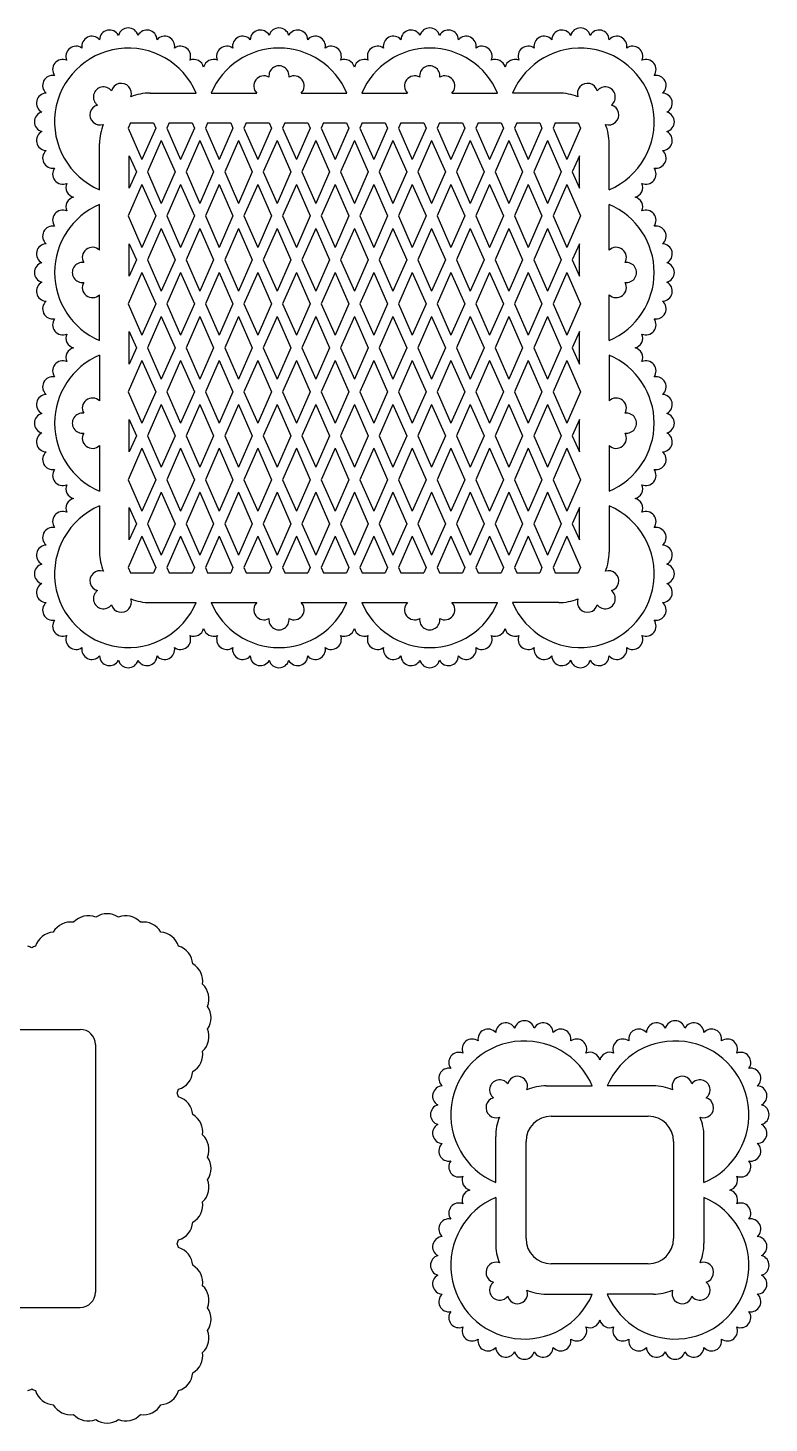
# Model space of a CAD drawing. Extents: x -377 to 250, y -72 to 206.
# Drawn here: x -70.4 to 76.3, y -72 to 204.2 of the extents above; entities that cross this region are included whole.
import ezdxf

# ---------------------------------------------------------------- set-up
doc = ezdxf.new("R2010")
doc.units = 0
doc.layers.get('0').update_dxf_attribs({"linetype": 'CONTINUOUS'})

msp = doc.modelspace()

# ---------------------------------------------------------------- linework, layer by layer
for p, q in [((-46.272725, 191.279844), (-37.146967, 191.279844)), ((-34.185696, 191.279844), (-25.157998, 191.279844)), ((-16.341842, 191.279844), (-7.314144, 191.279844)), ((-4.352873, 191.279844), (4.674825, 191.279844)), ((13.490981, 191.279844), (22.518679, 191.279844)), ((34.605708, 191.279844), (25.479949, 191.279844)), ((-50.160212, 185.393095), (-50.613129, 184.361796)), ((-50.160212, 185.393095), (-45.605113, 185.393095)), ((-45.605113, 185.393095), (-45.152196, 184.361796)), ((-42.514905, 185.393095), (-42.967823, 184.361796)), ((-42.514905, 185.393095), (-37.959807, 185.393095)), ((-37.959807, 185.393095), (-37.50689, 184.361796)), ((-34.869599, 185.393095), (-35.322516, 184.361796)), ((-34.869599, 185.393095), (-30.314501, 185.393095)), ((-30.314501, 185.393095), (-29.861583, 184.361796)), ((-27.224293, 185.393095), (-27.67721, 184.361796)), ((-27.224293, 185.393095), (-22.669194, 185.393095)), ((-22.669194, 185.393095), (-22.216277, 184.361796)), ((-19.578987, 185.393095), (-20.031904, 184.361796)), ((-19.578987, 185.393095), (-15.023888, 185.393095)), ((-15.023888, 185.393095), (-14.570971, 184.361796)), ((-11.93368, 185.393095), (-12.386598, 184.361796)), ((-11.93368, 185.393095), (-7.378582, 185.393095)), ((-7.378582, 185.393095), (-6.925665, 184.361796)), ((-4.288374, 185.393095), (-4.741291, 184.361796)), ((-4.288374, 185.393095), (0.266724, 185.393095)), ((0.266724, 185.393095), (0.719642, 184.361796)), ((3.356932, 185.393095), (2.904015, 184.361796)), ((3.356932, 185.393095), (7.912031, 185.393095)), ((7.912031, 185.393095), (8.364948, 184.361796)), ((11.002238, 185.393095), (10.549321, 184.361796)), ((11.002238, 185.393095), (15.557337, 185.393095)), ((15.557337, 185.393095), (16.010254, 184.361796)), ((18.647545, 185.393095), (18.194627, 184.361796)), ((18.647545, 185.393095), (23.202643, 185.393095)), ((23.202643, 185.393095), (23.65556, 184.361796)), ((26.292851, 185.393095), (25.839934, 184.361796)), ((26.292851, 185.393095), (30.847949, 185.393095)), ((30.847949, 185.393095), (31.300867, 184.361796)), ((33.938157, 185.393095), (33.48524, 184.361796)), ((33.938157, 185.393095), (38.493256, 185.393095)), ((38.493256, 185.393095), (38.946173, 184.361796)), ((-50.613129, 184.361796), (-47.882663, 178.144483)), ((-45.152196, 184.361796), (-47.882663, 178.144483)), ((-42.967823, 184.361796), (-40.237356, 178.144483)), ((-37.50689, 184.361796), (-40.237356, 178.144483)), ((-35.322516, 184.361796), (-32.59205, 178.144483)), ((-29.861583, 184.361796), (-32.59205, 178.144483)), ((-27.67721, 184.361796), (-24.946744, 178.144483)), ((-22.216277, 184.361796), (-24.946744, 178.144483)), ((-20.031904, 184.361796), (-17.301437, 178.144483)), ((-14.570971, 184.361796), (-17.301437, 178.144483)), ((-12.386598, 184.361796), (-9.656131, 178.144483)), ((-6.925665, 184.361796), (-9.656131, 178.144483)), ((-4.741291, 184.361796), (-2.010825, 178.144483)), ((0.719642, 184.361796), (-2.010825, 178.144483)), ((2.904015, 184.361796), (5.634481, 178.144483)), ((8.364948, 184.361796), (5.634481, 178.144483)), ((10.549321, 184.361796), (13.279788, 178.144483)), ((16.010254, 184.361796), (13.279788, 178.144483)), ((18.194627, 184.361796), (20.925094, 178.144483)), ((23.65556, 184.361796), (20.925094, 178.144483)), ((25.839934, 184.361796), (28.5704, 178.144483)), ((31.300867, 184.361796), (28.5704, 178.144483)), ((33.48524, 184.361796), (36.215706, 178.144483)), ((38.946173, 184.361796), (36.215706, 178.144483)), ((-56.272725, 172.154085), (-56.272725, 181.279844)), ((-44.060009, 181.874871), (-46.790476, 175.657558)), ((-44.060009, 181.874871), (-41.329543, 175.657558)), ((-36.414703, 181.874871), (-39.14517, 175.657558)), ((-36.414703, 181.874871), (-33.684237, 175.657558)), ((-28.769397, 181.874871), (-31.499863, 175.657558)), ((-28.769397, 181.874871), (-26.03893, 175.657558)), ((-21.124091, 181.874871), (-23.854557, 175.657558)), ((-21.124091, 181.874871), (-18.393624, 175.657558)), ((-13.478784, 181.874871), (-16.209251, 175.657558)), ((-13.478784, 181.874871), (-10.748318, 175.657558)), ((-5.833478, 181.874871), (-8.563945, 175.657558)), ((-5.833478, 181.874871), (-3.103011, 175.657558)), ((1.811828, 181.874871), (-0.918638, 175.657558)), ((1.811828, 181.874871), (4.542295, 175.657558)), ((9.457135, 181.874871), (6.726668, 175.657558)), ((9.457135, 181.874871), (12.187601, 175.657558)), ((17.102441, 181.874871), (14.371974, 175.657558)), ((17.102441, 181.874871), (19.832907, 175.657558)), ((24.747747, 181.874871), (22.017281, 175.657558)), ((24.747747, 181.874871), (27.478214, 175.657558)), ((32.393053, 181.874871), (29.662587, 175.657558)), ((32.393053, 181.874871), (35.12352, 175.657558)), ((44.605708, 172.154085), (44.605708, 181.279844)), ((-50.385968, 178.870696), (-48.974849, 175.657558)), ((-50.385968, 172.44442), (-50.385968, 178.870696)), ((38.719012, 178.870696), (37.307893, 175.657558)), ((38.719012, 172.44442), (38.719012, 178.870696)), ((-48.974849, 175.657558), (-50.385968, 172.44442)), ((-46.790476, 175.657558), (-44.060009, 169.440245)), ((-41.329543, 175.657558), (-44.060009, 169.440245)), ((-39.14517, 175.657558), (-36.414703, 169.440245)), ((-33.684237, 175.657558), (-36.414703, 169.440245)), ((-31.499863, 175.657558), (-28.769397, 169.440245)), ((-26.03893, 175.657558), (-28.769397, 169.440245)), ((-23.854557, 175.657558), (-21.124091, 169.440245)), ((-18.393624, 175.657558), (-21.124091, 169.440245)), ((-16.209251, 175.657558), (-13.478784, 169.440245)), ((-10.748318, 175.657558), (-13.478784, 169.440245)), ((-8.563945, 175.657558), (-5.833478, 169.440245)), ((-3.103011, 175.657558), (-5.833478, 169.440245)), ((-0.918638, 175.657558), (1.811828, 169.440245)), ((4.542295, 175.657558), (1.811828, 169.440245)), ((6.726668, 175.657558), (9.457135, 169.440245)), ((12.187601, 175.657558), (9.457135, 169.440245)), ((14.371974, 175.657558), (17.102441, 169.440245)), ((19.832907, 175.657558), (17.102441, 169.440245)), ((22.017281, 175.657558), (24.747747, 169.440245)), ((27.478214, 175.657558), (24.747747, 169.440245)), ((29.662587, 175.657558), (32.393053, 169.440245)), ((35.12352, 175.657558), (32.393053, 169.440245)), ((37.307893, 175.657558), (38.719012, 172.44442)), ((-47.882663, 173.170633), (-50.613129, 166.95332)), ((-47.882663, 173.170633), (-45.152196, 166.95332)), ((-40.237356, 173.170633), (-42.967823, 166.95332)), ((-40.237356, 173.170633), (-37.50689, 166.95332)), ((-32.59205, 173.170633), (-35.322516, 166.95332)), ((-32.59205, 173.170633), (-29.861583, 166.95332)), ((-24.946744, 173.170633), (-27.67721, 166.95332)), ((-24.946744, 173.170633), (-22.216277, 166.95332)), ((-17.301437, 173.170633), (-20.031904, 166.95332)), ((-17.301437, 173.170633), (-14.570971, 166.95332)), ((-9.656131, 173.170633), (-12.386598, 166.95332)), ((-9.656131, 173.170633), (-6.925665, 166.95332)), ((-2.010825, 173.170633), (-4.741291, 166.95332)), ((-2.010825, 173.170633), (0.719642, 166.95332)), ((5.634481, 173.170633), (2.904015, 166.95332)), ((5.634481, 173.170633), (8.364948, 166.95332)), ((13.279788, 173.170633), (10.549321, 166.95332)), ((13.279788, 173.170633), (16.010254, 166.95332)), ((20.925094, 173.170633), (18.194627, 166.95332)), ((20.925094, 173.170633), (23.65556, 166.95332)), ((28.5704, 173.170633), (25.839934, 166.95332)), ((28.5704, 173.170633), (31.300867, 166.95332)), ((36.215706, 173.170633), (33.48524, 166.95332)), ((36.215706, 173.170633), (38.946173, 166.95332)), ((-56.272664, 160.165102), (-56.272664, 169.1928)), ((44.605769, 160.165102), (44.605769, 169.1928)), ((-50.613129, 166.95332), (-47.882663, 160.736007)), ((-45.152196, 166.95332), (-47.882663, 160.736007)), ((-42.967823, 166.95332), (-40.237356, 160.736007)), ((-37.50689, 166.95332), (-40.237356, 160.736007)), ((-35.322516, 166.95332), (-32.59205, 160.736007)), ((-29.861583, 166.95332), (-32.59205, 160.736007)), ((-27.67721, 166.95332), (-24.946744, 160.736007)), ((-22.216277, 166.95332), (-24.946744, 160.736007)), ((-20.031904, 166.95332), (-17.301437, 160.736007)), ((-14.570971, 166.95332), (-17.301437, 160.736007)), ((-12.386598, 166.95332), (-9.656131, 160.736007)), ((-6.925665, 166.95332), (-9.656131, 160.736007)), ((-4.741291, 166.95332), (-2.010825, 160.736007)), ((0.719642, 166.95332), (-2.010825, 160.736007)), ((2.904015, 166.95332), (5.634481, 160.736007)), ((8.364948, 166.95332), (5.634481, 160.736007)), ((10.549321, 166.95332), (13.279788, 160.736007)), ((16.010254, 166.95332), (13.279788, 160.736007)), ((18.194627, 166.95332), (20.925094, 160.736007)), ((23.65556, 166.95332), (20.925094, 160.736007)), ((25.839934, 166.95332), (28.5704, 160.736007)), ((31.300867, 166.95332), (28.5704, 160.736007)), ((33.48524, 166.95332), (36.215706, 160.736007)), ((38.946173, 166.95332), (36.215706, 160.736007)), ((-44.060009, 164.466395), (-46.790476, 158.249082)), ((-44.060009, 164.466395), (-41.329543, 158.249082)), ((-36.414703, 164.466395), (-39.14517, 158.249082)), ((-36.414703, 164.466395), (-33.684237, 158.249082)), ((-28.769397, 164.466395), (-31.499863, 158.249082)), ((-28.769397, 164.466395), (-26.03893, 158.249082)), ((-21.124091, 164.466395), (-23.854557, 158.249082)), ((-21.124091, 164.466395), (-18.393624, 158.249082)), ((-13.478784, 164.466395), (-16.209251, 158.249082)), ((-13.478784, 164.466395), (-10.748318, 158.249082)), ((-5.833478, 164.466395), (-8.563945, 158.249082)), ((-5.833478, 164.466395), (-3.103011, 158.249082)), ((1.811828, 164.466395), (-0.918638, 158.249082)), ((1.811828, 164.466395), (4.542295, 158.249082)), ((9.457135, 164.466395), (6.726668, 158.249082)), ((9.457135, 164.466395), (12.187601, 158.249082)), ((17.102441, 164.466395), (14.371974, 158.249082)), ((17.102441, 164.466395), (19.832907, 158.249082)), ((24.747747, 164.466395), (22.017281, 158.249082)), ((24.747747, 164.466395), (27.478214, 158.249082)), ((32.393053, 164.466395), (29.662587, 158.249082)), ((32.393053, 164.466395), (35.12352, 158.249082)), ((-50.385968, 161.46222), (-48.974849, 158.249082)), ((-50.385968, 155.035944), (-50.385968, 161.46222)), ((38.719012, 161.46222), (37.307893, 158.249082)), ((38.719012, 155.035944), (38.719012, 161.46222)), ((-48.974849, 158.249082), (-50.385968, 155.035944)), ((-46.790476, 158.249082), (-44.060009, 152.031769)), ((-41.329543, 158.249082), (-44.060009, 152.031769)), ((-39.14517, 158.249082), (-36.414703, 152.031769)), ((-33.684237, 158.249082), (-36.414703, 152.031769)), ((-31.499863, 158.249082), (-28.769397, 152.031769)), ((-26.03893, 158.249082), (-28.769397, 152.031769)), ((-23.854557, 158.249082), (-21.124091, 152.031769)), ((-18.393624, 158.249082), (-21.124091, 152.031769)), ((-16.209251, 158.249082), (-13.478784, 152.031769)), ((-10.748318, 158.249082), (-13.478784, 152.031769)), ((-8.563945, 158.249082), (-5.833478, 152.031769)), ((-3.103011, 158.249082), (-5.833478, 152.031769)), ((-0.918638, 158.249082), (1.811828, 152.031769)), ((4.542295, 158.249082), (1.811828, 152.031769)), ((6.726668, 158.249082), (9.457135, 152.031769)), ((12.187601, 158.249082), (9.457135, 152.031769)), ((14.371974, 158.249082), (17.102441, 152.031769)), ((19.832907, 158.249082), (17.102441, 152.031769)), ((22.017281, 158.249082), (24.747747, 152.031769)), ((27.478214, 158.249082), (24.747747, 152.031769)), ((29.662587, 158.249082), (32.393053, 152.031769)), ((35.12352, 158.249082), (32.393053, 152.031769)), ((37.307893, 158.249082), (38.719012, 155.035944)), ((-47.882663, 155.762156), (-50.613129, 149.544844)), ((-47.882663, 155.762156), (-45.152196, 149.544844)), ((-40.237356, 155.762156), (-42.967823, 149.544844)), ((-40.237356, 155.762156), (-37.50689, 149.544844)), ((-32.59205, 155.762156), (-35.322516, 149.544844)), ((-32.59205, 155.762156), (-29.861583, 149.544844)), ((-24.946744, 155.762156), (-27.67721, 149.544844)), ((-24.946744, 155.762156), (-22.216277, 149.544844)), ((-17.301437, 155.762156), (-20.031904, 149.544844)), ((-17.301437, 155.762156), (-14.570971, 149.544844)), ((-9.656131, 155.762156), (-12.386598, 149.544844)), ((-9.656131, 155.762156), (-6.925665, 149.544844)), ((-2.010825, 155.762156), (-4.741291, 149.544844)), ((-2.010825, 155.762156), (0.719642, 149.544844)), ((5.634481, 155.762156), (2.904015, 149.544844)), ((5.634481, 155.762156), (8.364948, 149.544844)), ((13.279788, 155.762156), (10.549321, 149.544844)), ((13.279788, 155.762156), (16.010254, 149.544844)), ((20.925094, 155.762156), (18.194627, 149.544844)), ((20.925094, 155.762156), (23.65556, 149.544844)), ((28.5704, 155.762156), (25.839934, 149.544844)), ((28.5704, 155.762156), (31.300867, 149.544844)), ((36.215706, 155.762156), (33.48524, 149.544844)), ((36.215706, 155.762156), (38.946173, 149.544844)), ((-56.272664, 142.321248), (-56.272664, 151.348946)), ((-50.613129, 149.544844), (-47.882663, 143.327531)), ((-45.152196, 149.544844), (-47.882663, 143.327531)), ((-42.967823, 149.544844), (-40.237356, 143.327531)), ((-37.50689, 149.544844), (-40.237356, 143.327531)), ((-35.322516, 149.544844), (-32.59205, 143.327531)), ((-29.861583, 149.544844), (-32.59205, 143.327531)), ((-27.67721, 149.544844), (-24.946744, 143.327531)), ((-22.216277, 149.544844), (-24.946744, 143.327531)), ((-20.031904, 149.544844), (-17.301437, 143.327531)), ((-14.570971, 149.544844), (-17.301437, 143.327531)), ((-12.386598, 149.544844), (-9.656131, 143.327531)), ((-6.925665, 149.544844), (-9.656131, 143.327531)), ((-4.741291, 149.544844), (-2.010825, 143.327531)), ((0.719642, 149.544844), (-2.010825, 143.327531)), ((2.904015, 149.544844), (5.634481, 143.327531)), ((8.364948, 149.544844), (5.634481, 143.327531)), ((10.549321, 149.544844), (13.279788, 143.327531)), ((16.010254, 149.544844), (13.279788, 143.327531)), ((18.194627, 149.544844), (20.925094, 143.327531)), ((23.65556, 149.544844), (20.925094, 143.327531)), ((25.839934, 149.544844), (28.5704, 143.327531)), ((31.300867, 149.544844), (28.5704, 143.327531)), ((33.48524, 149.544844), (36.215706, 143.327531)), ((38.946173, 149.544844), (36.215706, 143.327531)), ((44.605769, 142.321248), (44.605769, 151.348946)), ((-44.060009, 147.057918), (-46.790476, 140.840606)), ((-44.060009, 147.057918), (-41.329543, 140.840606)), ((-36.414703, 147.057918), (-39.14517, 140.840606)), ((-36.414703, 147.057918), (-33.684237, 140.840606)), ((-28.769397, 147.057918), (-31.499863, 140.840606)), ((-28.769397, 147.057918), (-26.03893, 140.840606)), ((-21.124091, 147.057918), (-23.854557, 140.840606)), ((-21.124091, 147.057918), (-18.393624, 140.840606)), ((-13.478784, 147.057918), (-16.209251, 140.840606)), ((-13.478784, 147.057918), (-10.748318, 140.840606)), ((-5.833478, 147.057918), (-8.563945, 140.840606)), ((-5.833478, 147.057918), (-3.103011, 140.840606)), ((1.811828, 147.057918), (-0.918638, 140.840606)), ((1.811828, 147.057918), (4.542295, 140.840606)), ((9.457135, 147.057918), (6.726668, 140.840606)), ((9.457135, 147.057918), (12.187601, 140.840606)), ((17.102441, 147.057918), (14.371974, 140.840606)), ((17.102441, 147.057918), (19.832907, 140.840606)), ((24.747747, 147.057918), (22.017281, 140.840606)), ((24.747747, 147.057918), (27.478214, 140.840606)), ((32.393053, 147.057918), (29.662587, 140.840606)), ((32.393053, 147.057918), (35.12352, 140.840606)), ((-50.385968, 144.053744), (-48.974849, 140.840606)), ((-50.385968, 137.627468), (-50.385968, 144.053744)), ((38.719012, 144.053744), (37.307893, 140.840606)), ((38.719012, 137.627468), (38.719012, 144.053744)), ((-56.272664, 139.359978), (-56.272664, 130.33228)), ((-47.882663, 138.35368), (-50.613129, 132.136367)), ((-48.974849, 140.840606), (-50.385968, 137.627468)), ((-47.882663, 138.35368), (-45.152196, 132.136367)), ((-46.790476, 140.840606), (-44.060009, 134.623293)), ((-41.329543, 140.840606), (-44.060009, 134.623293)), ((-40.237356, 138.35368), (-42.967823, 132.136367)), ((-40.237356, 138.35368), (-37.50689, 132.136367)), ((-39.14517, 140.840606), (-36.414703, 134.623293)), ((-33.684237, 140.840606), (-36.414703, 134.623293)), ((-32.59205, 138.35368), (-35.322516, 132.136367)), ((-32.59205, 138.35368), (-29.861583, 132.136367)), ((-31.499863, 140.840606), (-28.769397, 134.623293)), ((-26.03893, 140.840606), (-28.769397, 134.623293)), ((-24.946744, 138.35368), (-27.67721, 132.136367)), ((-24.946744, 138.35368), (-22.216277, 132.136367)), ((-23.854557, 140.840606), (-21.124091, 134.623293)), ((-18.393624, 140.840606), (-21.124091, 134.623293)), ((-17.301437, 138.35368), (-20.031904, 132.136367)), ((-17.301437, 138.35368), (-14.570971, 132.136367)), ((-16.209251, 140.840606), (-13.478784, 134.623293)), ((-10.748318, 140.840606), (-13.478784, 134.623293)), ((-9.656131, 138.35368), (-12.386598, 132.136367)), ((-9.656131, 138.35368), (-6.925665, 132.136367)), ((-8.563945, 140.840606), (-5.833478, 134.623293)), ((-3.103011, 140.840606), (-5.833478, 134.623293)), ((-2.010825, 138.35368), (-4.741291, 132.136367)), ((-2.010825, 138.35368), (0.719642, 132.136367)), ((-0.918638, 140.840606), (1.811828, 134.623293)), ((4.542295, 140.840606), (1.811828, 134.623293)), ((5.634481, 138.35368), (2.904015, 132.136367)), ((5.634481, 138.35368), (8.364948, 132.136367)), ((6.726668, 140.840606), (9.457135, 134.623293)), ((12.187601, 140.840606), (9.457135, 134.623293)), ((13.279788, 138.35368), (10.549321, 132.136367)), ((13.279788, 138.35368), (16.010254, 132.136367)), ((14.371974, 140.840606), (17.102441, 134.623293)), ((19.832907, 140.840606), (17.102441, 134.623293)), ((20.925094, 138.35368), (18.194627, 132.136367)), ((20.925094, 138.35368), (23.65556, 132.136367)), ((22.017281, 140.840606), (24.747747, 134.623293)), ((27.478214, 140.840606), (24.747747, 134.623293)), ((28.5704, 138.35368), (25.839934, 132.136367)), ((28.5704, 138.35368), (31.300867, 132.136367)), ((29.662587, 140.840606), (32.393053, 134.623293)), ((35.12352, 140.840606), (32.393053, 134.623293)), ((36.215706, 138.35368), (33.48524, 132.136367)), ((36.215706, 138.35368), (38.946173, 132.136367)), ((37.307893, 140.840606), (38.719012, 137.627468)), ((44.605769, 139.359978), (44.605769, 130.33228)), ((-50.613129, 132.136367), (-47.882663, 125.919055)), ((-45.152196, 132.136367), (-47.882663, 125.919055)), ((-42.967823, 132.136367), (-40.237356, 125.919055)), ((-37.50689, 132.136367), (-40.237356, 125.919055)), ((-35.322516, 132.136367), (-32.59205, 125.919055)), ((-29.861583, 132.136367), (-32.59205, 125.919055)), ((-27.67721, 132.136367), (-24.946744, 125.919055)), ((-22.216277, 132.136367), (-24.946744, 125.919055)), ((-20.031904, 132.136367), (-17.301437, 125.919055)), ((-14.570971, 132.136367), (-17.301437, 125.919055)), ((-12.386598, 132.136367), (-9.656131, 125.919055)), ((-6.925665, 132.136367), (-9.656131, 125.919055)), ((-4.741291, 132.136367), (-2.010825, 125.919055)), ((0.719642, 132.136367), (-2.010825, 125.919055)), ((2.904015, 132.136367), (5.634481, 125.919055)), ((8.364948, 132.136367), (5.634481, 125.919055)), ((10.549321, 132.136367), (13.279788, 125.919055)), ((16.010254, 132.136367), (13.279788, 125.919055)), ((18.194627, 132.136367), (20.925094, 125.919055)), ((23.65556, 132.136367), (20.925094, 125.919055)), ((25.839934, 132.136367), (28.5704, 125.919055)), ((31.300867, 132.136367), (28.5704, 125.919055)), ((33.48524, 132.136367), (36.215706, 125.919055)), ((38.946173, 132.136367), (36.215706, 125.919055)), ((-44.060009, 129.649442), (-46.790476, 123.432129)), ((-44.060009, 129.649442), (-41.329543, 123.432129)), ((-36.414703, 129.649442), (-39.14517, 123.432129)), ((-36.414703, 129.649442), (-33.684237, 123.432129)), ((-28.769397, 129.649442), (-31.499863, 123.432129)), ((-28.769397, 129.649442), (-26.03893, 123.432129)), ((-21.124091, 129.649442), (-23.854557, 123.432129)), ((-21.124091, 129.649442), (-18.393624, 123.432129)), ((-13.478784, 129.649442), (-16.209251, 123.432129)), ((-13.478784, 129.649442), (-10.748318, 123.432129)), ((-5.833478, 129.649442), (-8.563945, 123.432129)), ((-5.833478, 129.649442), (-3.103011, 123.432129)), ((1.811828, 129.649442), (-0.918638, 123.432129)), ((1.811828, 129.649442), (4.542295, 123.432129)), ((9.457135, 129.649442), (6.726668, 123.432129)), ((9.457135, 129.649442), (12.187601, 123.432129)), ((17.102441, 129.649442), (14.371974, 123.432129)), ((17.102441, 129.649442), (19.832907, 123.432129)), ((24.747747, 129.649442), (22.017281, 123.432129)), ((24.747747, 129.649442), (27.478214, 123.432129)), ((32.393053, 129.649442), (29.662587, 123.432129)), ((32.393053, 129.649442), (35.12352, 123.432129)), ((-50.385968, 126.645267), (-48.974849, 123.432129)), ((-50.385968, 120.218991), (-50.385968, 126.645267)), ((38.719012, 126.645267), (37.307893, 123.432129)), ((38.719012, 120.218991), (38.719012, 126.645267)), ((-48.974849, 123.432129), (-50.385968, 120.218991)), ((-46.790476, 123.432129), (-44.060009, 117.214817)), ((-41.329543, 123.432129), (-44.060009, 117.214817)), ((-39.14517, 123.432129), (-36.414703, 117.214817)), ((-33.684237, 123.432129), (-36.414703, 117.214817)), ((-31.499863, 123.432129), (-28.769397, 117.214817)), ((-26.03893, 123.432129), (-28.769397, 117.214817)), ((-23.854557, 123.432129), (-21.124091, 117.214817)), ((-18.393624, 123.432129), (-21.124091, 117.214817)), ((-16.209251, 123.432129), (-13.478784, 117.214817)), ((-10.748318, 123.432129), (-13.478784, 117.214817)), ((-8.563945, 123.432129), (-5.833478, 117.214817)), ((-3.103011, 123.432129), (-5.833478, 117.214817)), ((-0.918638, 123.432129), (1.811828, 117.214817)), ((4.542295, 123.432129), (1.811828, 117.214817)), ((6.726668, 123.432129), (9.457135, 117.214817)), ((12.187601, 123.432129), (9.457135, 117.214817)), ((14.371974, 123.432129), (17.102441, 117.214817)), ((19.832907, 123.432129), (17.102441, 117.214817)), ((22.017281, 123.432129), (24.747747, 117.214817)), ((27.478214, 123.432129), (24.747747, 117.214817)), ((29.662587, 123.432129), (32.393053, 117.214817)), ((35.12352, 123.432129), (32.393053, 117.214817)), ((37.307893, 123.432129), (38.719012, 120.218991)), ((-56.272664, 121.516124), (-56.272664, 112.488426)), ((-47.882663, 120.945204), (-50.613129, 114.727891)), ((-47.882663, 120.945204), (-45.152196, 114.727891)), ((-40.237356, 120.945204), (-42.967823, 114.727891)), ((-40.237356, 120.945204), (-37.50689, 114.727891)), ((-32.59205, 120.945204), (-35.322516, 114.727891)), ((-32.59205, 120.945204), (-29.861583, 114.727891)), ((-24.946744, 120.945204), (-27.67721, 114.727891)), ((-24.946744, 120.945204), (-22.216277, 114.727891)), ((-17.301437, 120.945204), (-20.031904, 114.727891)), ((-17.301437, 120.945204), (-14.570971, 114.727891)), ((-9.656131, 120.945204), (-12.386598, 114.727891)), ((-9.656131, 120.945204), (-6.925665, 114.727891)), ((-2.010825, 120.945204), (-4.741291, 114.727891)), ((-2.010825, 120.945204), (0.719642, 114.727891)), ((5.634481, 120.945204), (2.904015, 114.727891)), ((5.634481, 120.945204), (8.364948, 114.727891)), ((13.279788, 120.945204), (10.549321, 114.727891)), ((13.279788, 120.945204), (16.010254, 114.727891)), ((20.925094, 120.945204), (18.194627, 114.727891)), ((20.925094, 120.945204), (23.65556, 114.727891)), ((28.5704, 120.945204), (25.839934, 114.727891)), ((28.5704, 120.945204), (31.300867, 114.727891)), ((36.215706, 120.945204), (33.48524, 114.727891)), ((36.215706, 120.945204), (38.946173, 114.727891)), ((44.605769, 121.516124), (44.605769, 112.488426)), ((-50.613129, 114.727891), (-47.882663, 108.510578)), ((-45.152196, 114.727891), (-47.882663, 108.510578)), ((-42.967823, 114.727891), (-40.237356, 108.510578)), ((-37.50689, 114.727891), (-40.237356, 108.510578)), ((-35.322516, 114.727891), (-32.59205, 108.510578)), ((-29.861583, 114.727891), (-32.59205, 108.510578)), ((-27.67721, 114.727891), (-24.946744, 108.510578)), ((-22.216277, 114.727891), (-24.946744, 108.510578)), ((-20.031904, 114.727891), (-17.301437, 108.510578)), ((-14.570971, 114.727891), (-17.301437, 108.510578)), ((-12.386598, 114.727891), (-9.656131, 108.510578)), ((-6.925665, 114.727891), (-9.656131, 108.510578)), ((-4.741291, 114.727891), (-2.010825, 108.510578)), ((0.719642, 114.727891), (-2.010825, 108.510578)), ((2.904015, 114.727891), (5.634481, 108.510578)), ((8.364948, 114.727891), (5.634481, 108.510578)), ((10.549321, 114.727891), (13.279788, 108.510578)), ((16.010254, 114.727891), (13.279788, 108.510578)), ((18.194627, 114.727891), (20.925094, 108.510578)), ((23.65556, 114.727891), (20.925094, 108.510578)), ((25.839934, 114.727891), (28.5704, 108.510578)), ((31.300867, 114.727891), (28.5704, 108.510578)), ((33.48524, 114.727891), (36.215706, 108.510578)), ((38.946173, 114.727891), (36.215706, 108.510578)), ((-44.060009, 112.240966), (-46.790476, 106.023653)), ((-44.060009, 112.240966), (-41.329543, 106.023653)), ((-36.414703, 112.240966), (-39.14517, 106.023653)), ((-36.414703, 112.240966), (-33.684237, 106.023653)), ((-28.769397, 112.240966), (-31.499863, 106.023653)), ((-28.769397, 112.240966), (-26.03893, 106.023653)), ((-21.124091, 112.240966), (-23.854557, 106.023653)), ((-21.124091, 112.240966), (-18.393624, 106.023653)), ((-13.478784, 112.240966), (-16.209251, 106.023653)), ((-13.478784, 112.240966), (-10.748318, 106.023653)), ((-5.833478, 112.240966), (-8.563945, 106.023653)), ((-5.833478, 112.240966), (-3.103011, 106.023653)), ((1.811828, 112.240966), (-0.918638, 106.023653)), ((1.811828, 112.240966), (4.542295, 106.023653)), ((9.457135, 112.240966), (6.726668, 106.023653)), ((9.457135, 112.240966), (12.187601, 106.023653)), ((17.102441, 112.240966), (14.371974, 106.023653)), ((17.102441, 112.240966), (19.832907, 106.023653)), ((24.747747, 112.240966), (22.017281, 106.023653)), ((24.747747, 112.240966), (27.478214, 106.023653)), ((32.393053, 112.240966), (29.662587, 106.023653)), ((32.393053, 112.240966), (35.12352, 106.023653)), ((-56.272664, 109.527126), (-56.272664, 100.401367)), ((-50.385968, 109.236791), (-48.974849, 106.023653)), ((-50.385968, 102.810515), (-50.385968, 109.236791)), ((38.719012, 109.236791), (37.307893, 106.023653)), ((38.719012, 102.810515), (38.719012, 109.236791)), ((44.605769, 109.527126), (44.605769, 100.401367)), ((-48.974849, 106.023653), (-50.385968, 102.810515)), ((-46.790476, 106.023653), (-44.060009, 99.80634)), ((-41.329543, 106.023653), (-44.060009, 99.80634)), ((-39.14517, 106.023653), (-36.414703, 99.80634)), ((-33.684237, 106.023653), (-36.414703, 99.80634)), ((-31.499863, 106.023653), (-28.769397, 99.80634)), ((-26.03893, 106.023653), (-28.769397, 99.80634)), ((-23.854557, 106.023653), (-21.124091, 99.80634)), ((-18.393624, 106.023653), (-21.124091, 99.80634)), ((-16.209251, 106.023653), (-13.478784, 99.80634)), ((-10.748318, 106.023653), (-13.478784, 99.80634)), ((-8.563945, 106.023653), (-5.833478, 99.80634)), ((-3.103011, 106.023653), (-5.833478, 99.80634)), ((-0.918638, 106.023653), (1.811828, 99.80634)), ((4.542295, 106.023653), (1.811828, 99.80634)), ((6.726668, 106.023653), (9.457135, 99.80634)), ((12.187601, 106.023653), (9.457135, 99.80634)), ((14.371974, 106.023653), (17.102441, 99.80634)), ((19.832907, 106.023653), (17.102441, 99.80634)), ((22.017281, 106.023653), (24.747747, 99.80634)), ((27.478214, 106.023653), (24.747747, 99.80634)), ((29.662587, 106.023653), (32.393053, 99.80634)), ((35.12352, 106.023653), (32.393053, 99.80634)), ((37.307893, 106.023653), (38.719012, 102.810515)), ((-47.882663, 103.536728), (-50.613129, 97.319415)), ((-47.882663, 103.536728), (-45.152196, 97.319415)), ((-40.237356, 103.536728), (-42.967823, 97.319415)), ((-40.237356, 103.536728), (-37.50689, 97.319415)), ((-32.59205, 103.536728), (-35.322516, 97.319415)), ((-32.59205, 103.536728), (-29.861583, 97.319415)), ((-24.946744, 103.536728), (-27.67721, 97.319415)), ((-24.946744, 103.536728), (-22.216277, 97.319415)), ((-17.301437, 103.536728), (-20.031904, 97.319415)), ((-17.301437, 103.536728), (-14.570971, 97.319415)), ((-9.656131, 103.536728), (-12.386598, 97.319415)), ((-9.656131, 103.536728), (-6.925665, 97.319415)), ((-2.010825, 103.536728), (-4.741291, 97.319415)), ((-2.010825, 103.536728), (0.719642, 97.319415)), ((5.634481, 103.536728), (2.904015, 97.319415)), ((5.634481, 103.536728), (8.364948, 97.319415)), ((13.279788, 103.536728), (10.549321, 97.319415)), ((13.279788, 103.536728), (16.010254, 97.319415)), ((20.925094, 103.536728), (18.194627, 97.319415)), ((20.925094, 103.536728), (23.65556, 97.319415)), ((28.5704, 103.536728), (25.839934, 97.319415)), ((28.5704, 103.536728), (31.300867, 97.319415)), ((36.215706, 103.536728), (33.48524, 97.319415)), ((36.215706, 103.536728), (38.946173, 97.319415)), ((-50.613129, 97.319415), (-50.160212, 96.288116)), ((-45.152196, 97.319415), (-45.605113, 96.288116)), ((-42.967823, 97.319415), (-42.514905, 96.288116)), ((-37.50689, 97.319415), (-37.959807, 96.288116)), ((-35.322516, 97.319415), (-34.869599, 96.288116)), ((-29.861583, 97.319415), (-30.314501, 96.288116)), ((-27.67721, 97.319415), (-27.224293, 96.288116)), ((-22.216277, 97.319415), (-22.669194, 96.288116)), ((-20.031904, 97.319415), (-19.578987, 96.288116)), ((-14.570971, 97.319415), (-15.023888, 96.288116)), ((-12.386598, 97.319415), (-11.93368, 96.288116)), ((-6.925665, 97.319415), (-7.378582, 96.288116)), ((-4.741291, 97.319415), (-4.288374, 96.288116)), ((0.719642, 97.319415), (0.266724, 96.288116)), ((2.904015, 97.319415), (3.356932, 96.288116)), ((8.364948, 97.319415), (7.912031, 96.288116)), ((10.549321, 97.319415), (11.002238, 96.288116)), ((16.010254, 97.319415), (15.557337, 96.288116)), ((18.194627, 97.319415), (18.647545, 96.288116)), ((23.65556, 97.319415), (23.202643, 96.288116)), ((25.839934, 97.319415), (26.292851, 96.288116)), ((31.300867, 97.319415), (30.847949, 96.288116)), ((33.48524, 97.319415), (33.938157, 96.288116)), ((38.946173, 97.319415), (38.493256, 96.288116)), ((-50.160212, 96.288116), (-45.605113, 96.288116)), ((-42.514905, 96.288116), (-37.959807, 96.288116)), ((-34.869599, 96.288116), (-30.314501, 96.288116)), ((-27.224293, 96.288116), (-22.669194, 96.288116)), ((-19.578987, 96.288116), (-15.023888, 96.288116)), ((-11.93368, 96.288116), (-7.378582, 96.288116)), ((-4.288374, 96.288116), (0.266724, 96.288116)), ((3.356932, 96.288116), (7.912031, 96.288116)), ((11.002238, 96.288116), (15.557337, 96.288116)), ((18.647545, 96.288116), (23.202643, 96.288116)), ((26.292851, 96.288116), (30.847949, 96.288116)), ((33.938157, 96.288116), (38.493256, 96.288116)), ((-46.272664, 90.401367), (-37.146905, 90.401367)), ((-34.185635, 90.401367), (-25.157937, 90.401367)), ((-16.341781, 90.401367), (-7.314083, 90.401367)), ((-4.352812, 90.401367), (4.674886, 90.401367)), ((13.491042, 90.401367), (22.51874, 90.401367)), ((34.605769, 90.401367), (25.480011, 90.401367)), ((-109.13237, 5.903845), (-60.086759, 5.903845)), ((-57.086759, 2.903845), (-57.086759, -46.141795)), ((32.138833, -5.288591), (41.264591, -5.288591)), ((53.351621, -5.288591), (44.225862, -5.288591)), ((33.138833, -11.288591), (52.351621, -11.288591)), ((22.138833, -24.41435), (22.138833, -15.288591)), ((28.138833, -35.501409), (28.138833, -16.288591)), ((57.351621, -16.288591), (57.351621, -35.501409)), ((63.351621, -24.41435), (63.351621, -15.288591)), ((22.138833, -27.37565), (22.138833, -36.501409)), ((63.351621, -27.37565), (63.351621, -36.501409)), ((52.351621, -40.501409), (33.138833, -40.501409)), ((32.138833, -46.501409), (41.264591, -46.501409)), ((53.351621, -46.501409), (44.225862, -46.501409)), ((-109.13237, -49.141795), (-60.086759, -49.141795))]:
    msp.add_line(p, q)
for centre, radius, start, end in [((-57.781288, 200.537796), 2, 41.037374, 190.391197), ((-54.274577, 201.764847), 2, 28.180232, 177.534054), ((-50.582743, 202.180817), 2, 15.323089, 164.676911), ((-46.890908, 201.764847), 2, 2.465946, 151.819768), ((-43.384197, 200.537796), 2, 349.608803, 138.962626), ((-27.948466, 200.537796), 2, 41.037374, 190.391197), ((-24.441755, 201.764847), 2, 28.180232, 177.534054), ((-20.74992, 202.180817), 2, 15.323089, 164.676911), ((-17.058085, 201.764847), 2, 2.465946, 151.819768), ((-13.551374, 200.537796), 2, 349.608803, 138.962626), ((1.884357, 200.537796), 2, 41.037374, 190.391197), ((5.391068, 201.764847), 2, 28.180232, 177.534054), ((9.082903, 202.180817), 2, 15.323089, 164.676911), ((12.774738, 201.764847), 2, 2.465946, 151.819768), ((16.281448, 200.537796), 2, 349.608803, 138.962626), ((31.717179, 200.537796), 2, 41.037374, 190.391197), ((35.22389, 201.764847), 2, 28.180232, 177.534054), ((38.915725, 202.180817), 2, 15.323089, 164.676911), ((42.60756, 201.764847), 2, 2.465946, 151.819768), ((46.114271, 200.537796), 2, 349.608803, 138.962626), ((-50.582743, 185.589861), 14.590955, 22.952411, 247.047589), ((-60.927034, 198.561193), 2, 53.894517, 203.24834), ((-40.238451, 198.561193), 2, 336.75166, 126.105483), ((-20.74992, 185.589861), 14.590955, 22.952411, 157.047589), ((-31.094211, 198.561193), 2, 53.894517, 203.24834), ((-10.405628, 198.561193), 2, 336.75166, 126.105483), ((9.082903, 185.589861), 14.590955, 22.952411, 157.047589), ((-1.261389, 198.561193), 2, 53.894517, 203.24834), ((19.427194, 198.561193), 2, 336.75166, 126.105483), ((38.915725, 185.589861), 14.590955, 292.952411, 157.047589), ((28.571434, 198.561193), 2, 53.894517, 203.24834), ((49.260017, 198.561193), 2, 336.75166, 126.105483), ((-63.554074, 195.934153), 2, 66.75166, 216.105483), ((-37.611411, 195.934153), 2, 13.458191, 113.24834), ((-33.721251, 195.934153), 2, 66.75166, 166.541809), ((-20.74992, 194.677855), 2, 352.492614, 187.507386), ((-7.778589, 195.934153), 2, 13.458191, 113.24834), ((-3.888429, 195.934153), 2, 66.75166, 166.541809), ((9.082903, 194.677855), 2, 352.492614, 187.507386), ((22.054234, 195.934153), 2, 13.458191, 113.24834), ((25.944394, 195.934153), 2, 66.75166, 166.541809), ((51.887056, 195.934153), 2, 323.894517, 113.24834), ((-65.530677, 192.788407), 2, 79.608803, 228.962626), ((-23.736305, 192.686539), 2, 59.883195, 224.696169), ((-17.763535, 192.686539), 2, 315.303831, 120.116805), ((6.096518, 192.686539), 2, 59.883195, 224.696169), ((12.069288, 192.686539), 2, 315.303831, 120.116805), ((53.86366, 192.788407), 2, 311.037374, 100.391197), ((-66.757728, 189.281696), 2, 92.465946, 241.819768), ((-55.48591, 190.493029), 2, 37.492614, 232.507386), ((-51.966144, 191.196649), 2, 340.404846, 165.116805), ((-46.272725, 181.279844), 10, 90, 112.390971), ((34.605708, 181.279844), 10, 67.609029, 90), ((40.299126, 191.196649), 2, 14.883195, 199.595154), ((43.818893, 190.493029), 2, 307.492614, 142.507386), ((55.090711, 189.281696), 2, 298.180232, 87.534054), ((-56.18953, 186.973263), 2, 104.883195, 289.595154), ((44.522513, 186.973263), 2, 250.404846, 75.116805), ((-67.173698, 185.589861), 2, 105.323089, 254.676911), ((-46.272725, 181.279844), 10, 157.609029, 180), ((34.605708, 181.279844), 10, 0, 22.390971), ((55.506681, 185.589861), 2, 285.323089, 74.676911), ((-66.757728, 181.898027), 2, 118.180232, 267.534054), ((55.090711, 181.898027), 2, 272.465946, 61.819768), ((-65.530677, 178.391316), 2, 131.037374, 280.391197), ((53.86366, 178.391316), 2, 259.608803, 48.962626), ((-63.554074, 175.24557), 2, 143.894517, 293.24834), ((51.887056, 175.24557), 2, 246.75166, 36.105483), ((-60.927034, 172.61853), 2, 156.75166, 256.543614), ((49.260017, 172.61853), 2, 283.456386, 23.24834), ((-50.582681, 155.757024), 14.590955, 112.952411, 247.047589), ((-60.926973, 168.728355), 2, 103.458191, 203.24834), ((38.915786, 155.757024), 14.590955, 292.952411, 67.047589), ((49.260078, 168.728355), 2, 336.75166, 76.541809), ((-63.554013, 166.101316), 2, 66.75166, 216.105483), ((51.887118, 166.101316), 2, 323.894517, 113.24834), ((-65.530616, 162.95557), 2, 79.608803, 228.962626), ((53.863721, 162.95557), 2, 311.037374, 100.391197), ((-66.757667, 159.448859), 2, 92.465946, 241.819768), ((-57.679358, 158.743409), 2, 45.303831, 210.116805), ((46.012464, 158.743409), 2, 329.883195, 134.696169), ((55.090772, 159.448859), 2, 298.180232, 87.534054), ((-67.173637, 155.757024), 2, 105.323089, 254.676911), ((-59.670675, 155.757024), 2, 82.492614, 277.507386), ((48.00378, 155.757024), 2, 262.492614, 97.507386), ((55.506742, 155.757024), 2, 285.323089, 74.676911), ((-66.757667, 152.065189), 2, 118.180232, 267.534054), ((-57.679358, 152.770639), 2, 149.883195, 314.696169), ((46.012464, 152.770639), 2, 225.303831, 30.116805), ((55.090772, 152.065189), 2, 272.465946, 61.819768), ((-65.530616, 148.558478), 2, 131.037374, 280.391197), ((53.863721, 148.558478), 2, 259.608803, 48.962626), ((-63.554013, 145.412733), 2, 143.894517, 293.24834), ((51.887118, 145.412733), 2, 246.75166, 36.105483), ((-60.926973, 142.785693), 2, 156.75166, 256.541809), ((49.260078, 142.785693), 2, 283.458191, 23.24834), ((-63.554013, 136.268493), 2, 66.75166, 216.105483), ((-50.582681, 125.924202), 14.590955, 112.952411, 247.047589), ((-60.926973, 138.895533), 2, 103.458191, 203.24834), ((38.915786, 125.924202), 14.590955, 292.952411, 67.047589), ((49.260078, 138.895533), 2, 336.75166, 76.541809), ((51.887118, 136.268493), 2, 323.894517, 113.24834), ((-65.530616, 133.122747), 2, 79.608803, 228.962626), ((53.863721, 133.122747), 2, 311.037374, 100.391197), ((-66.757667, 129.616036), 2, 92.465946, 241.819768), ((-57.679358, 128.910587), 2, 45.303831, 210.116805), ((46.012464, 128.910587), 2, 329.883195, 134.696169), ((55.090772, 129.616036), 2, 298.180232, 87.534054), ((-67.173637, 125.924202), 2, 105.323089, 254.676911), ((-59.670675, 125.924202), 2, 82.492614, 277.507386), ((48.00378, 125.924202), 2, 262.492614, 97.507386), ((55.506742, 125.924202), 2, 285.323089, 74.676911), ((-66.757667, 122.232367), 2, 118.180232, 267.534054), ((-57.679358, 122.937817), 2, 149.883195, 314.696169), ((46.012464, 122.937817), 2, 225.303831, 30.116805), ((55.090772, 122.232367), 2, 272.465946, 61.819768), ((-65.530616, 118.725656), 2, 131.037374, 280.391197), ((53.863721, 118.725656), 2, 259.608803, 48.962626), ((-63.554013, 115.57991), 2, 143.894517, 293.24834), ((51.887118, 115.57991), 2, 246.75166, 36.105483), ((-60.926973, 112.95287), 2, 156.75166, 256.543614), ((49.260078, 112.95287), 2, 283.456386, 23.24834), ((-60.926973, 109.062681), 2, 103.456386, 203.24834), ((49.260078, 109.062681), 2, 336.75166, 76.543614), ((-63.554013, 106.435641), 2, 66.75166, 216.105483), ((-50.582681, 96.09135), 14.590955, 112.952411, 337.047589), ((38.915786, 96.09135), 14.590955, 202.952411, 67.047589), ((51.887118, 106.435641), 2, 323.894517, 113.24834), ((-65.530616, 103.289895), 2, 79.608803, 228.962626), ((53.863721, 103.289895), 2, 311.037374, 100.391197), ((-66.757667, 99.783185), 2, 92.465946, 241.819768), ((-46.272664, 100.401367), 10, 180, 202.390971), ((34.605769, 100.401367), 10, 337.609029, 0), ((55.090772, 99.783185), 2, 298.180232, 87.534054), ((-67.173637, 96.09135), 2, 105.323089, 254.676911), ((-56.189469, 94.707948), 2, 70.404846, 255.116805), ((44.522574, 94.707948), 2, 284.883195, 109.595154), ((55.506742, 96.09135), 2, 285.323089, 74.676911), ((-66.757667, 92.399515), 2, 118.180232, 267.534054), ((55.090772, 92.399515), 2, 272.465946, 61.819768), ((-55.485849, 91.188182), 2, 127.492614, 322.507386), ((-51.966082, 90.484562), 2, 194.883195, 19.595154), ((-46.272664, 100.401367), 10, 247.609029, 270), ((34.605769, 100.401367), 10, 270, 292.390971), ((40.299188, 90.484562), 2, 160.404846, 345.116805), ((43.818954, 91.188182), 2, 217.492614, 52.507386), ((-65.530616, 88.892804), 2, 131.037374, 280.391197), ((-20.749859, 96.09135), 14.590955, 202.952411, 337.047589), ((-23.736244, 88.994672), 2, 135.303831, 300.116805), ((-17.763474, 88.994672), 2, 239.883195, 44.696169), ((9.082964, 96.09135), 14.590955, 202.952411, 337.047589), ((6.096579, 88.994672), 2, 135.303831, 300.116805), ((12.069349, 88.994672), 2, 239.883195, 44.696169), ((53.863721, 88.892804), 2, 259.608803, 48.962626), ((-63.554013, 85.747058), 2, 143.894517, 293.24834), ((-20.749859, 87.003356), 2, 172.492614, 7.507386), ((9.082964, 87.003356), 2, 172.492614, 7.507386), ((51.887118, 85.747058), 2, 246.75166, 36.105483), ((-60.926973, 83.120018), 2, 156.75166, 306.105483), ((-40.23839, 83.120018), 2, 233.894517, 23.24834), ((-37.61135, 85.747058), 2, 246.75166, 346.541809), ((-33.72119, 85.747058), 2, 193.458191, 293.24834), ((-31.09415, 83.120018), 2, 156.75166, 306.105483), ((-10.405567, 83.120018), 2, 233.894517, 23.24834), ((-7.778527, 85.747058), 2, 246.75166, 346.541809), ((-3.888367, 85.747058), 2, 193.458191, 293.24834), ((-1.261328, 83.120018), 2, 156.75166, 306.105483), ((19.427255, 83.120018), 2, 233.894517, 23.24834), ((22.054295, 85.747058), 2, 246.75166, 346.541809), ((25.944455, 85.747058), 2, 193.458191, 293.24834), ((28.571495, 83.120018), 2, 156.75166, 306.105483), ((49.260078, 83.120018), 2, 233.894517, 23.24834), ((-57.781227, 81.143415), 2, 169.608803, 318.962626), ((-43.384135, 81.143415), 2, 221.037374, 10.391197), ((-27.948404, 81.143415), 2, 169.608803, 318.962626), ((-13.551313, 81.143415), 2, 221.037374, 10.391197), ((1.884418, 81.143415), 2, 169.608803, 318.962626), ((16.28151, 81.143415), 2, 221.037374, 10.391197), ((31.717241, 81.143415), 2, 169.608803, 318.962626), ((46.114332, 81.143415), 2, 221.037374, 10.391197), ((-54.274516, 79.916364), 2, 182.465946, 331.819768), ((-50.582681, 79.500394), 2, 195.323089, 344.676911), ((-46.890846, 79.916364), 2, 208.180232, 357.534054), ((-24.441694, 79.916364), 2, 182.465946, 331.819768), ((-20.749859, 79.500394), 2, 195.323089, 344.676911), ((-17.058024, 79.916364), 2, 208.180232, 357.534054), ((5.391129, 79.916364), 2, 182.465946, 331.819768), ((9.082964, 79.500394), 2, 195.323089, 344.676911), ((12.774799, 79.916364), 2, 208.180232, 357.534054), ((35.223952, 79.916364), 2, 182.465946, 331.819768), ((38.915786, 79.500394), 2, 195.323089, 344.676911), ((42.607621, 79.916364), 2, 208.180232, 357.534054), ((-58.468577, 24.388848), 4, 68.757212, 136.957074), ((-54.776742, 24.804817), 4, 55.900069, 124.099931), ((-51.084907, 24.388848), 4, 43.042926, 111.242788), ((-65.121033, 21.185193), 4, 94.471497, 162.67136), ((-61.975288, 23.161796), 4, 81.614355, 149.814217), ((-47.578196, 23.161796), 4, 30.185783, 98.385645), ((-44.43245, 21.185193), 4, 17.32864, 85.528503), ((-71.638233, 18.558154), 4, 60.904287, 72.67136), ((-67.748073, 18.558154), 4, 107.32864, 119.095713), ((-41.805411, 18.558154), 4, 4.471497, 72.67136), ((-39.828808, 15.412408), 4, 351.614355, 59.814217), ((-38.601756, 11.905697), 4, 338.757212, 46.957074), ((-38.185786, 8.213862), 4, 325.900069, 34.099931), ((-60.086759, 2.903845), 3, 360, 90), ((-38.601756, 4.522027), 4, 313.042926, 21.242788), ((20.63027, 3.96936), 2, 41.037374, 190.391197), ((24.13698, 5.196411), 2, 28.180232, 177.534054), ((27.828815, 5.612381), 2, 15.323089, 164.676911), ((31.52065, 5.196411), 2, 2.465946, 151.819768), ((35.027361, 3.96936), 2, 349.608803, 138.962626), ((50.463092, 3.96936), 2, 41.037374, 190.391197), ((53.969803, 5.196411), 2, 28.180232, 177.534054), ((57.661638, 5.612381), 2, 15.323089, 164.676911), ((61.353473, 5.196411), 2, 2.465946, 151.819768), ((64.860184, 3.96936), 2, 349.608803, 138.962626), ((27.828815, -10.978574), 14.590955, 22.952411, 247.047589), ((17.484524, 1.992757), 2, 53.894517, 203.24834), ((38.173107, 1.992757), 2, 336.75166, 126.105483), ((57.661638, -10.978574), 14.590955, 292.952411, 157.047589), ((47.317346, 1.992757), 2, 53.894517, 203.24834), ((68.005929, 1.992757), 2, 336.75166, 126.105483), ((-39.828808, 1.015316), 4, 300.185783, 8.385645), ((14.857484, -0.634283), 2, 66.75166, 216.105483), ((40.800147, -0.634283), 2, 13.458191, 113.24834), ((44.690307, -0.634283), 2, 66.75166, 166.541809), ((70.632969, -0.634283), 2, 323.894517, 113.24834), ((-41.805411, -2.130429), 4, 287.32864, 355.528503), ((12.880881, -3.780028), 2, 79.608803, 228.962626), ((72.609572, -3.780028), 2, 311.037374, 100.391197), ((11.65383, -7.286739), 2, 92.465946, 241.819768), ((22.925648, -6.075406), 2, 37.492614, 232.507386), ((26.445414, -5.371787), 2, 340.404846, 165.116805), ((32.138833, -15.288591), 10, 90, 112.390971), ((53.351621, -15.288591), 10, 67.609029, 90), ((59.045039, -5.371787), 2, 14.883195, 199.595154), ((62.564806, -6.075406), 2, 307.492614, 142.507386), ((73.836623, -7.286739), 2, 298.180232, 87.534054), ((-44.432459, -8.647644), 4, 17.32864, 29.095713), ((-44.43245, -4.757469), 4, 330.904046, 342.67136), ((-41.805419, -11.274684), 4, 4.471497, 72.67136), ((22.222028, -9.595173), 2, 104.883195, 289.595154), ((63.268425, -9.595173), 2, 250.404846, 75.116805), ((-39.828816, -14.420429), 4, 351.614355, 59.814217), ((11.23786, -10.978574), 2, 105.323089, 254.676911), ((74.252593, -10.978574), 2, 285.323089, 74.676911), ((11.65383, -14.670409), 2, 118.180232, 267.534054), ((32.138833, -15.288591), 10, 157.609029, 180), ((33.138833, -16.288591), 5, 90, 180), ((52.351621, -16.288591), 5, 360, 90), ((53.351621, -15.288591), 10, 0, 22.390971), ((73.836623, -14.670409), 2, 272.465946, 61.819768), ((-38.601765, -17.92714), 4, 338.757212, 46.957074), ((12.880881, -18.17712), 2, 131.037374, 280.391197), ((72.609572, -18.17712), 2, 259.608803, 48.962626), ((-38.185795, -21.618975), 4, 325.900069, 34.099931), ((14.857484, -21.322866), 2, 143.894517, 293.24834), ((70.632969, -21.322866), 2, 246.75166, 36.105483), ((-38.601765, -25.31081), 4, 313.042926, 21.242788), ((17.484524, -23.949905), 2, 156.75166, 256.543614), ((68.005929, -23.949905), 2, 283.456386, 23.24834), ((27.828815, -40.811426), 14.590955, 112.952411, 337.047589), ((17.484524, -27.840095), 2, 103.456386, 203.24834), ((57.661638, -40.811426), 14.590955, 202.952411, 67.047589), ((68.005929, -27.840095), 2, 336.75166, 76.543614), ((-39.828816, -28.817521), 4, 300.185783, 8.385645), ((14.857484, -30.467135), 2, 66.75166, 216.105483), ((70.632969, -30.467135), 2, 323.894517, 113.24834), ((-41.805419, -31.963267), 4, 287.32864, 355.528503), ((12.880881, -33.61288), 2, 79.608803, 228.962626), ((72.609572, -33.61288), 2, 311.037374, 100.391197), ((-44.432459, -34.590306), 4, 330.904287, 342.67136), ((11.65383, -37.119591), 2, 92.465946, 241.819768), ((33.138833, -35.501409), 5, 180, 270), ((52.351621, -35.501409), 5, 270, 360), ((73.836623, -37.119591), 2, 298.180232, 87.534054), ((-44.43245, -38.480481), 4, 17.32864, 29.095954), ((-41.805411, -41.107521), 4, 4.471497, 72.67136), ((32.138833, -36.501409), 10, 180, 202.390971), ((53.351621, -36.501409), 10, 337.609029, 0), ((-39.828808, -44.253267), 4, 351.614355, 59.814217), ((11.23786, -40.811426), 2, 105.323089, 254.676911), ((22.222028, -42.194827), 2, 70.404846, 255.116805), ((63.268425, -42.194827), 2, 284.883195, 109.595154), ((74.252593, -40.811426), 2, 285.323089, 74.676911), ((11.65383, -44.503261), 2, 118.180232, 267.534054), ((22.925648, -45.714594), 2, 127.492614, 322.507386), ((62.564806, -45.714594), 2, 217.492614, 52.507386), ((73.836623, -44.503261), 2, 272.465946, 61.819768), ((-60.086759, -46.141795), 3, 270, 360), ((-38.601756, -47.759978), 4, 338.757212, 46.957074), ((12.880881, -48.009972), 2, 131.037374, 280.391197), ((26.445414, -46.418213), 2, 194.883195, 19.595154), ((32.138833, -36.501409), 10, 247.609029, 270), ((53.351621, -36.501409), 10, 270, 292.390971), ((59.045039, -46.418213), 2, 160.404846, 345.116805), ((72.609572, -48.009972), 2, 259.608803, 48.962626), ((-38.185786, -51.451812), 4, 325.900069, 34.099931), ((14.857484, -51.155718), 2, 143.894517, 293.24834), ((40.800147, -51.155718), 2, 246.75166, 346.541809), ((44.690307, -51.155718), 2, 193.458191, 293.24834), ((70.632969, -51.155718), 2, 246.75166, 36.105483), ((-38.601756, -55.143647), 4, 313.042926, 21.242788), ((17.484524, -53.782757), 2, 156.75166, 306.105483), ((38.173107, -53.782757), 2, 233.894517, 23.24834), ((47.317346, -53.782757), 2, 156.75166, 306.105483), ((68.005929, -53.782757), 2, 233.894517, 23.24834), ((20.63027, -55.75936), 2, 169.608803, 318.962626), ((24.13698, -56.986412), 2, 182.465946, 331.819768), ((27.828815, -57.402382), 2, 195.323089, 344.676911), ((31.52065, -56.986412), 2, 208.180232, 357.534054), ((35.027361, -55.75936), 2, 221.037374, 10.391197), ((50.463092, -55.75936), 2, 169.608803, 318.962626), ((53.969803, -56.986412), 2, 182.465946, 331.819768), ((57.661638, -57.402382), 2, 195.323089, 344.676911), ((61.353473, -56.986412), 2, 208.180232, 357.534054), ((64.860184, -55.75936), 2, 221.037374, 10.391197), ((-39.828808, -58.650358), 4, 300.185783, 8.385645), ((-41.805411, -61.796104), 4, 287.32864, 355.528503), ((-71.638233, -61.796104), 4, 287.32864, 299.095713), ((-67.748073, -61.796104), 4, 240.904287, 252.67136), ((-65.121033, -64.423144), 4, 197.32864, 265.528503), ((-44.43245, -64.423144), 4, 274.471497, 342.67136), ((-61.975288, -66.399747), 4, 210.185783, 278.385645), ((-47.578196, -66.399747), 4, 261.614355, 329.814217), ((-58.468577, -67.626798), 4, 223.042926, 291.242788), ((-54.776742, -68.042768), 4, 235.900069, 304.099931), ((-51.084907, -67.626798), 4, 248.757212, 316.957074)]:
    msp.add_arc(centre, radius, start, end)

doc.saveas('drawing.dxf')
